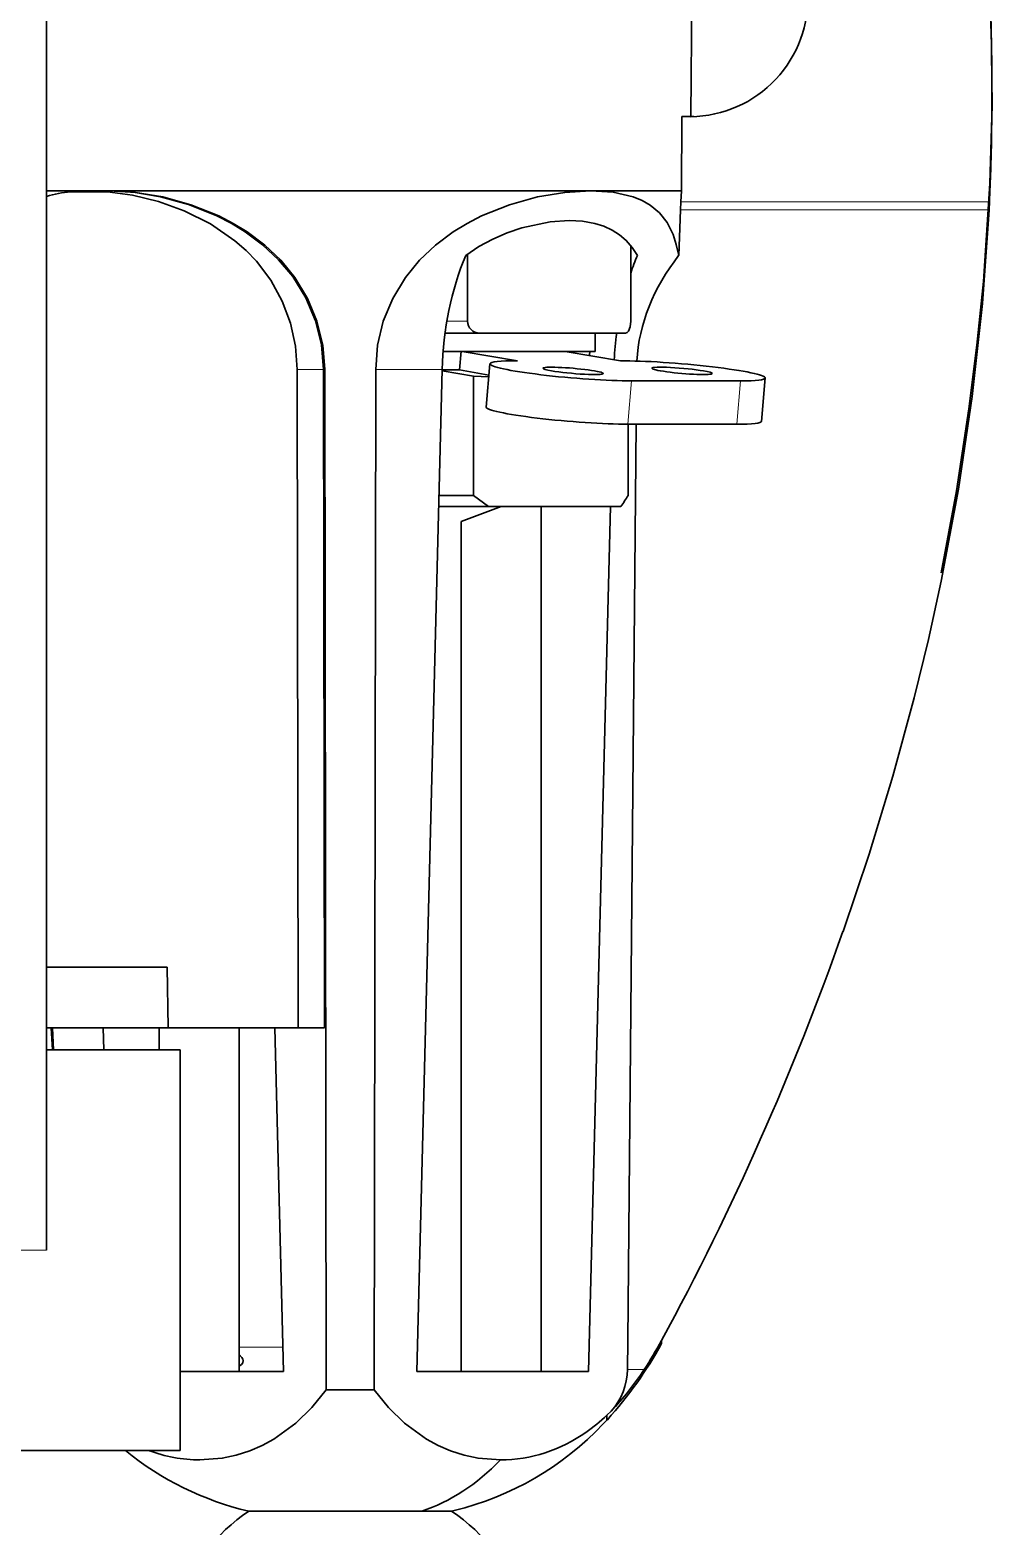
# Model space of a CAD drawing. Extents: x 377 to 822, y 181 to 641.
# Drawn here: x 592.41 to 608.26, y 204.1 to 228.74 of the extents above; entities that cross this region are included whole.
import ezdxf

# ---------------------------------------------------------------- set-up
doc = ezdxf.new("R2010")
doc.units = 0

msp = doc.modelspace()

# ---------------------------------------------------------------- linework, layer by layer
at = {"color": 7, "lineweight": 35}
msp.add_line((592.683, 237.642), (592.683, 208.642), dxfattribs=at)
at = {"color": 7, "lineweight": 35, "ltscale": 0.150005}
msp.add_line((603.292, 227.316), (603.343, 233.316), dxfattribs=at)
at = {"color": 7, "lineweight": 35, "ltscale": 0.030604}
msp.add_line((603.146, 227.316), (603.14, 226.092), dxfattribs=at)
at = {"color": 7, "lineweight": 35, "ltscale": 0.001277}
for p, q in [((603.146, 227.316), (603.197, 227.313)), ((603.292, 227.316), (603.343, 227.313))]:
    msp.add_line(p, q, dxfattribs=at)
at = {"color": 7, "lineweight": 35, "ltscale": 0.003647}
msp.add_line((603.292, 227.316), (603.146, 227.316), dxfattribs=at)
at = {"color": 7, "lineweight": 35, "ltscale": 0.016602}
msp.add_line((593.347, 226.092), (592.683, 226.092), dxfattribs=at)
at = {"color": 7, "lineweight": 35, "ltscale": 0.01525}
msp.add_line((593.075, 226.077), (593.685, 226.077), dxfattribs=at)
at = {"color": 7, "lineweight": 35, "ltscale": 0.007999}
msp.add_line((593.689, 226.092), (593.369, 226.092), dxfattribs=at)
at = {"color": 7, "lineweight": 35, "ltscale": 0.000842285}
msp.add_line((593.723, 226.092), (593.689, 226.092), dxfattribs=at)
at = {"color": 7, "lineweight": 35, "ltscale": 0.098994}
for p in [(593.723, 226.092), (601.643, 226.092)]:
    msp.add_line(p, (597.683, 226.092), dxfattribs=at)
at = {"color": 7, "lineweight": 35, "ltscale": 0.03743}
msp.add_line((601.643, 226.092), (603.14, 226.092), dxfattribs=at)
at = {"color": 7, "lineweight": 35, "ltscale": 0.004614}
msp.add_line((603.14, 226.092), (603.131, 225.907), dxfattribs=at)
at = {"color": 7, "lineweight": 35, "ltscale": 0.018812}
msp.add_line((603.125, 225.776), (603.095, 225.024), dxfattribs=at)
at = {"color": 7, "lineweight": 35, "ltscale": 0.003285}
msp.add_line((603.125, 225.776), (603.131, 225.907), dxfattribs=at)
at = {"color": 7, "lineweight": 13, "ltscale": 0.127037}
msp.add_line((603.125, 225.776), (608.207, 225.776), dxfattribs=at)
at = {"color": 7, "lineweight": 13, "ltscale": 0.127051}
msp.add_line((603.131, 225.907), (608.213, 225.907), dxfattribs=at)
at = {"color": 7, "lineweight": 35, "ltscale": 0.003286}
msp.add_line((608.213, 225.907), (608.207, 225.776), dxfattribs=at)
at = {"color": 7, "lineweight": 35, "ltscale": 0.027596}
msp.add_line((599.617, 225.05), (599.617, 223.946), dxfattribs=at)
at = {"color": 7, "lineweight": 35, "ltscale": 0.002937}
msp.add_line((602.304, 225.192), (602.304, 225.074), dxfattribs=at)
at = {"color": 7, "lineweight": 35, "ltscale": 0.028195}
msp.add_line((602.304, 223.946), (602.304, 225.074), dxfattribs=at)
at = {"color": 7, "lineweight": 13, "ltscale": 0.008525}
msp.add_line((599.617, 223.946), (599.276, 223.946), dxfattribs=at)
at = {"color": 7, "lineweight": 35, "ltscale": 0.014188}
msp.add_line((599.813, 223.746), (599.246, 223.746), dxfattribs=at)
at = {"color": 7, "lineweight": 35, "ltscale": 0.035306}
msp.add_line((601.225, 223.746), (599.813, 223.746), dxfattribs=at)
at = {"color": 7, "lineweight": 35, "ltscale": 0.024799}
msp.add_line((601.225, 223.746), (602.217, 223.746), dxfattribs=at)
at = {"color": 7, "lineweight": 35, "ltscale": 0.0075}
msp.add_line((601.72, 223.746), (601.72, 223.446), dxfattribs=at)
at = {"color": 7, "lineweight": 35, "ltscale": 0.062666}
msp.add_line((599.214, 223.446), (601.72, 223.446), dxfattribs=at)
at = {"color": 7, "lineweight": 35, "ltscale": 0.007774}
msp.add_line((599.482, 223.14), (599.509, 223.45), dxfattribs=at)
at = {"color": 7, "lineweight": 35, "ltscale": 0.023105}
for p, q in [((599.528, 223.446), (600.439, 223.29)), ((601.225, 223.446), (602.136, 223.29))]:
    msp.add_line(p, q, dxfattribs=at)
at = {"color": 7, "lineweight": 35, "ltscale": 0.001796}
msp.add_line((601.624, 223.378), (601.63, 223.45), dxfattribs=at)
at = {"color": 7, "lineweight": 35, "ltscale": 0.271008}
msp.add_line((596.81, 223.145), (596.829, 212.305), dxfattribs=at)
at = {"color": 7, "lineweight": 13, "ltscale": 0.010783}
msp.add_line((597.242, 223.145), (596.81, 223.145), dxfattribs=at)
at = {"color": 7, "lineweight": 13, "ltscale": 0.00052948}
msp.add_line((597.242, 223.145), (597.263, 223.145), dxfattribs=at)
at = {"color": 7, "lineweight": 35, "ltscale": 2.67029e-05}
msp.add_line((597.242, 223.145), (597.242, 223.144), dxfattribs=at)
at = {"color": 7, "lineweight": 35, "ltscale": 0.270982}
msp.add_line((597.258, 212.305), (597.242, 223.144), dxfattribs=at)
at = {"color": 7, "lineweight": 35, "ltscale": 0.420083}
for p, q in [((597.288, 206.342), (597.263, 223.145)), ((598.078, 206.342), (598.103, 223.145))]:
    msp.add_line(p, q, dxfattribs=at)
at = {"color": 7, "lineweight": 13, "ltscale": 0.027385}
msp.add_line((599.198, 223.145), (598.103, 223.145), dxfattribs=at)
at = {"color": 7, "lineweight": 35, "ltscale": 0.412715}
msp.add_line((599.198, 223.145), (598.78, 206.642), dxfattribs=at)
at = {"color": 7, "lineweight": 35, "ltscale": 0.007115}
msp.add_line((599.198, 223.14), (599.483, 223.14), dxfattribs=at)
at = {"color": 7, "lineweight": 35, "ltscale": 0.013149}
msp.add_line((599.198, 223.128), (599.716, 223.039), dxfattribs=at)
at = {"color": 7, "lineweight": 35, "ltscale": 0.01231}
msp.add_line((599.483, 223.14), (599.968, 223.057), dxfattribs=at)
at = {"color": 7, "lineweight": 35, "ltscale": 0.017935}
for p, q in [((599.923, 222.528), (599.984, 223.243)), ((604.459, 222.293), (604.52, 223.008))]:
    msp.add_line(p, q, dxfattribs=at)
at = {"color": 7, "lineweight": 35, "ltscale": 0.006241}
msp.add_line((599.965, 223.028), (599.716, 223.039), dxfattribs=at)
at = {"color": 7, "lineweight": 35, "ltscale": 0.049144}
msp.add_line((599.716, 223.039), (599.716, 221.074), dxfattribs=at)
at = {"color": 7, "lineweight": 13, "ltscale": 0.017935}
for p, q in [((602.258, 222.245), (602.319, 222.96)), ((604.054, 222.245), (604.115, 222.96))]:
    msp.add_line(p, q, dxfattribs=at)
at = {"color": 7, "lineweight": 35, "ltscale": 0.044901}
msp.add_line((604.115, 222.96), (602.319, 222.96), dxfattribs=at)
at = {"color": 7, "lineweight": 35, "ltscale": 0.377373}
msp.add_line((602.255, 207.151), (602.392, 222.245), dxfattribs=at)
at = {"color": 7, "lineweight": 35, "ltscale": 0.044902}
msp.add_line((604.054, 222.245), (602.258, 222.245), dxfattribs=at)
at = {"color": 7, "lineweight": 35, "ltscale": 0.029295}
msp.add_line((602.262, 221.074), (602.262, 222.245), dxfattribs=at)
at = {"color": 7, "lineweight": 35, "ltscale": 0.02054}
msp.add_line((599.963, 220.892), (599.141, 220.892), dxfattribs=at)
at = {"color": 7, "lineweight": 35, "ltscale": 0.014261}
msp.add_line((599.716, 221.074), (599.146, 221.074), dxfattribs=at)
at = {"color": 7, "lineweight": 35, "ltscale": 0.017596}
msp.add_line((600.169, 220.892), (599.511, 220.642), dxfattribs=at)
at = {"color": 7, "lineweight": 35, "ltscale": 0.007663}
msp.add_line((599.716, 221.074), (599.963, 220.892), dxfattribs=at)
at = {"color": 7, "lineweight": 35, "ltscale": 0.031569}
msp.add_line((601.225, 220.892), (599.963, 220.892), dxfattribs=at)
at = {"color": 7, "lineweight": 35, "ltscale": 0.35625}
msp.add_line((600.827, 206.642), (600.827, 220.892), dxfattribs=at)
at = {"color": 7, "lineweight": 35, "ltscale": 0.022968}
msp.add_line((601.225, 220.892), (602.144, 220.892), dxfattribs=at)
at = {"color": 7, "lineweight": 35, "ltscale": 0.356364}
msp.add_line((601.969, 220.892), (601.609, 206.642), dxfattribs=at)
at = {"color": 7, "lineweight": 35, "ltscale": 0.35}
msp.add_line((599.511, 220.642), (599.511, 206.642), dxfattribs=at)
at = {"color": 7, "lineweight": 35, "ltscale": 0.049574}
msp.add_line((592.683, 213.305), (594.666, 213.305), dxfattribs=at)
at = {"color": 7, "lineweight": 35, "ltscale": 0.025004}
msp.add_line((594.683, 212.305), (594.666, 213.305), dxfattribs=at)
at = {"color": 7, "lineweight": 35, "ltscale": 0.05}
msp.add_line((592.683, 212.305), (594.683, 212.305), dxfattribs=at)
at = {"color": 7, "lineweight": 35, "ltscale": 0.009086}
for p, q in [((592.778, 211.942), (592.76, 212.305)), ((592.794, 211.942), (592.777, 212.305))]:
    msp.add_line(p, q, dxfattribs=at)
at = {"color": 7, "lineweight": 35, "ltscale": 0.009078}
msp.add_line((593.614, 212.305), (593.623, 211.942), dxfattribs=at)
at = {"color": 7, "lineweight": 35, "ltscale": 0.009075}
msp.add_line((594.538, 211.942), (594.538, 212.305), dxfattribs=at)
at = {"color": 7, "lineweight": 35, "ltscale": 0.053662}
msp.add_line((594.683, 212.305), (596.829, 212.305), dxfattribs=at)
at = {"color": 7, "lineweight": 35, "ltscale": 0.141575}
msp.add_line((595.854, 212.305), (595.854, 206.642), dxfattribs=at)
at = {"color": 7, "lineweight": 35, "ltscale": 0.14162}
msp.add_line((596.442, 212.305), (596.585, 206.642), dxfattribs=at)
at = {"color": 7, "lineweight": 35, "ltscale": 0.01071}
msp.add_line((597.258, 212.305), (596.829, 212.305), dxfattribs=at)
at = {"color": 7, "lineweight": 35, "ltscale": 0.055}
for p, q in [((592.683, 211.942), (594.883, 211.942)), ((592.683, 205.342), (594.883, 205.342))]:
    msp.add_line(p, q, dxfattribs=at)
at = {"color": 7, "lineweight": 35, "ltscale": 0.165}
msp.add_line((594.883, 205.342), (594.883, 211.942), dxfattribs=at)
at = {"color": 7, "lineweight": 13, "ltscale": 0.060001}
msp.add_line((590.283, 208.642), (592.683, 208.642), dxfattribs=at)
at = {"color": 7, "lineweight": 13, "ltscale": 0.018019}
msp.add_line((595.854, 207.044), (596.575, 207.043), dxfattribs=at)
at = {"color": 7, "lineweight": 35, "ltscale": 0.011951}
msp.add_line((602.25, 206.673), (602.255, 207.151), dxfattribs=at)
at = {"color": 7, "lineweight": 35, "ltscale": 0.001181}
msp.add_line((602.812, 207.151), (602.812, 207.104), dxfattribs=at)
at = {"color": 7, "lineweight": 35, "ltscale": 0.007207}
msp.add_line((595.171, 206.642), (594.883, 206.642), dxfattribs=at)
at = {"color": 7, "lineweight": 35, "ltscale": 0.035355}
for p, q in [((595.171, 206.642), (596.585, 206.642)), ((600.195, 206.642), (598.78, 206.642))]:
    msp.add_line(p, q, dxfattribs=at)
at = {"color": 7, "lineweight": 35, "ltscale": 0.035356}
msp.add_line((600.195, 206.642), (601.609, 206.642), dxfattribs=at)
at = {"color": 7, "lineweight": 13, "ltscale": 0.006865}
msp.add_line((602.25, 206.673), (602.525, 206.673), dxfattribs=at)
at = {"color": 7, "lineweight": 35, "ltscale": 0.00988}
for p in [(597.288, 206.342), (598.078, 206.342)]:
    msp.add_line(p, (597.683, 206.342), dxfattribs=at)
at = {"color": 7, "lineweight": 35, "ltscale": 0.002197}
msp.add_line((601.853, 205.777), (601.912, 205.841), dxfattribs=at)
at = {"color": 7, "lineweight": 35, "ltscale": 0.001964}
msp.add_line((601.912, 205.841), (601.913, 205.92), dxfattribs=at)
at = {"color": 7, "lineweight": 35, "ltscale": 0.00235}
msp.add_line((601.98, 205.986), (601.913, 205.92), dxfattribs=at)
at = {"color": 7, "lineweight": 35, "ltscale": 3.31879e-05}
msp.add_line((601.914, 205.842), (601.913, 205.841), dxfattribs=at)
at = {"color": 7, "lineweight": 35, "ltscale": 0.000199675}
msp.add_line((601.919, 205.848), (601.914, 205.842), dxfattribs=at)
at = {"color": 7, "lineweight": 35, "ltscale": 0.060001}
msp.add_line((590.283, 205.342), (592.683, 205.342), dxfattribs=at)
at = {"color": 7, "lineweight": 35, "ltscale": 0.032454}
msp.add_line((592.683, 205.342), (593.981, 205.342), dxfattribs=at)
at = {"color": 7, "lineweight": 35, "ltscale": 0.007712}
msp.add_line((596.013, 204.342), (596.321, 204.342), dxfattribs=at)
at = {"color": 7, "lineweight": 35, "ltscale": 0.004517}
msp.add_line((596.321, 204.342), (596.502, 204.342), dxfattribs=at)
at = {"color": 7, "lineweight": 35, "ltscale": 0.029521}
for q in [(596.502, 204.342), (598.864, 204.342)]:
    msp.add_line((597.683, 204.342), q, dxfattribs=at)
at = {"color": 7, "lineweight": 35, "ltscale": 0.012228}
msp.add_line((599.353, 204.342), (598.864, 204.342), dxfattribs=at)
at = {"color": 7, "lineweight": 35, "ltscale": 0.001088}
msp.add_line((599.395, 204.352), (599.353, 204.341), dxfattribs=at)
at = {"color": 7, "lineweight": 35}
for points in [[(607.419, 219.798), (607.669, 221.147), (607.875, 222.502), (608.007, 223.549), (608.113, 224.599), (608.222, 226.21), (608.257, 227.496), (608.242, 228.806), (608.215, 229.546), (607.93, 236.689), (607.354, 250.952), (607.053, 258.392)], [(596.81, 223.145), (596.783, 223.532), (596.7, 223.912), (596.563, 224.276), (596.375, 224.618), (596.138, 224.93), (595.968, 225.107), (595.784, 225.269), (595.382, 225.547), (594.951, 225.763), (594.523, 225.916), (594.097, 226.02), (593.685, 226.077)], [(593.689, 226.092), (594.11, 226.067), (594.559, 225.992), (595.022, 225.865), (595.486, 225.679), (595.722, 225.558), (595.951, 225.418), (596.241, 225.203), (596.505, 224.956), (596.737, 224.677), (596.953, 224.327), (597.112, 223.949), (597.209, 223.552), (597.242, 223.145)], [(597.263, 223.145), (597.231, 223.548), (597.136, 223.942), (596.981, 224.317), (596.769, 224.665), (596.539, 224.946), (596.275, 225.196), (595.986, 225.413), (595.756, 225.554), (595.519, 225.677), (595.059, 225.862), (594.598, 225.991), (594.148, 226.066), (593.723, 226.092)], [(598.103, 223.145), (598.135, 223.548), (598.229, 223.942), (598.385, 224.317), (598.596, 224.665), (598.827, 224.946), (599.09, 225.196), (599.38, 225.413), (599.609, 225.554), (599.847, 225.677), (600.306, 225.862), (600.768, 225.991), (601.217, 226.066), (601.643, 226.092)], [(603.095, 225.024), (603.055, 225.207), (603.001, 225.373), (602.905, 225.567), (602.78, 225.728), (602.626, 225.857), (602.493, 225.932), (602.346, 225.992), (602.015, 226.068), (601.643, 226.092)], [(605.802, 213.892), (606.231, 215.163), (606.622, 216.446), (606.974, 217.74), (607.208, 218.698), (607.419, 219.661), (607.704, 221.178), (607.931, 222.704), (608.099, 224.237), (608.207, 225.776)], [(599.586, 225.028), (599.805, 225.172), (600.032, 225.294), (600.271, 225.398), (600.511, 225.48), (600.976, 225.58), (601.289, 225.601)], [(602.414, 225.028), (602.329, 225.16), (602.23, 225.274), (602.12, 225.368), (601.998, 225.445), (601.862, 225.507), (601.715, 225.553), (601.509, 225.589), (601.289, 225.601)], [(602.304, 223.946), (602.294, 223.849), (602.266, 223.78), (602.246, 223.757), (602.217, 223.746)], [(595.854, 206.919), (595.897, 206.873), (595.913, 206.845), (595.919, 206.825), (595.913, 206.782), (595.891, 206.756), (595.854, 206.731)], [(597.288, 206.342), (597.053, 206.049), (596.787, 205.79), (596.427, 205.529), (596.232, 205.423), (596.029, 205.335), (595.805, 205.263), (595.575, 205.214), (595.208, 205.185)], [(598.078, 206.342), (598.313, 206.049), (598.579, 205.79), (598.938, 205.529), (599.133, 205.423), (599.337, 205.335), (599.561, 205.263), (599.791, 205.214), (600.158, 205.185)]]:
    msp.add_lwpolyline(points, dxfattribs=at)
for centre, radius, start, end in [((603.27, 229.266), 1.954, 267.8624, 359.962), ((569.454, 227.705), 38.801, 358.8836, 2.3041), ((569.516, 227.705), 38.739, 357.3397, 358.8813), ((593.262, 224.087), 1.998, 95.363, 106.8526), ((593.363, 223.187), 2.904, 89.8705, 95.6826), ((593.364, 222.497), 3.594, 84.8707, 89.9128), ((599.817, 223.945), 0.199, 179.7106, 268.9395), ((597.999, 223.697), 5.005, 325.9036, 328.3847), ((561.846, 229.359), 46.597, 331.5372, 340.614), ((597.051, 210.255), 6.567, 317.8458, 331.317), ((597.131, 210.23), 6.461, 326.5952, 331.5386), ((601.202, 206.69), 1.049, 317.8456, 359.0998), ((598.427, 209.36), 4.9, 316.4772, 326.7482), ((599.826, 208.14), 3.046, 304.8076, 313.231), ((598.218, 209.212), 5.001, 283.6166, 316.6162), ((600.134, 207.659), 2.475, 270.5526, 305.2902), ((597.147, 209.211), 5, 230.7074, 256.8842), ((595.213, 207.567), 2.382, 249.1006, 269.8684), ((597.683, 201.849), 3, 123.8256, 56.1744)]:
    msp.add_arc(centre, radius, start, end, dxfattribs=at)
for centre, major_axis, ratio, start_param, end_param in [((602.025, 223.002), (0, 4), 0.707107, 1.039623, 1.535016), ((604.853, 223.002), (0, 4), 0.707107, 1.039623, 1.12241), ((608.06, 223.001), (5.658, -0.235), 0.705879, 2.670297, 3.128917), ((604.853, 223.002), (0, 4), 0.707107, 1.383571, 1.494144), ((601.354, 223.125), (1.37, -0.117), 0.08496, 3.141593, 5.501423), ((601.354, 223.125), (1.37, -0.117), 0.08496, 2.308899, 3.141593), ((601.354, 223.125), (0.498, -0.043), 0.08496, 3.14157, 3.930626), ((601.354, 223.125), (0.498, -0.043), 0.08496, 6.283163, 9.424756), ((601.354, 223.125), (0.498, -0.043), 0.08496, 3.930626, 6.283163), ((603.15, 223.125), (1.37, -0.117), 0.08496, 6.283102, 8.693946), ((603.15, 223.125), (0.498, -0.043), 0.08496, 3.14157, 6.283163), ((603.15, 223.125), (0.498, -0.043), 0.08496, 0.789034, 3.14157), ((603.15, 223.125), (0.498, -0.043), 0.08496, 6.283163, 7.072219), ((603.15, 223.125), (1.37, -0.117), 0.08496, 5.501423, 6.283102), ((601.293, 222.411), (1.37, -0.117), 0.08496, 3.141593, 5.501423), ((603.089, 222.411), (1.37, -0.117), 0.08496, 5.501423, 6.283102), ((598.064, 209.203), (-0.005, -4.992), 0.707473, 0.229837, 0.635965)]:
    msp.add_ellipse(centre, major_axis=major_axis, ratio=ratio, start_param=start_param, end_param=end_param, dxfattribs=at)

doc.saveas('drawing.dxf')
